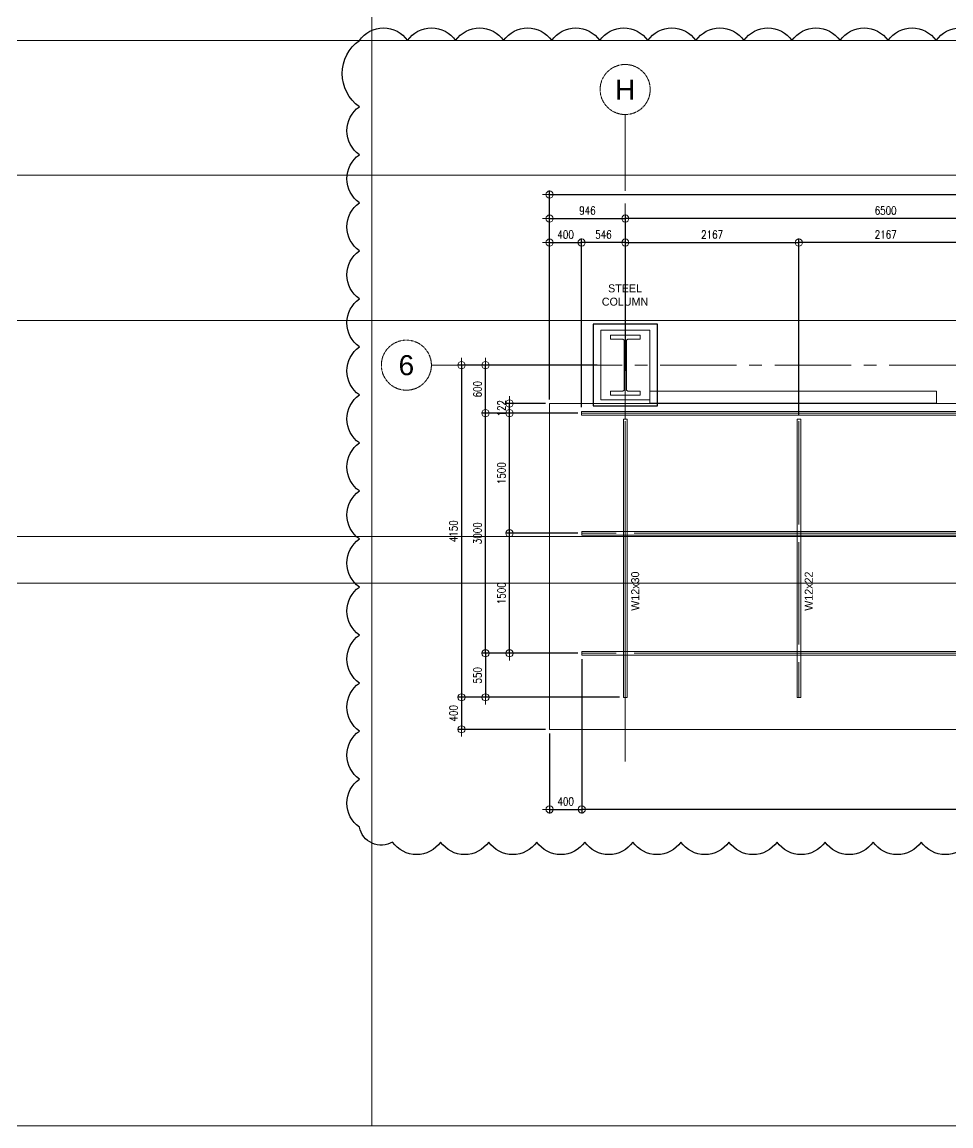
# Model space of a CAD drawing. Header units: millimetres. Extents: x 374056 to 882622, y 26363 to 140094.
# Drawn here: x 612688 to 624285, y 47677 to 61467 of the extents above; entities that cross this region are included whole.
import ezdxf
from ezdxf.enums import TextEntityAlignment as Align

# ---------------------------------------------------------------- set-up
doc = ezdxf.new("R2010")
doc.units = ezdxf.units.MM
doc.header["$MEASUREMENT"] = 0
doc.linetypes.add('CENTER', pattern=[50.8, 31.75, -6.35, 6.35, -6.35])
doc.linetypes.add('CENTER2', pattern=[28.575, 19.05, -3.175, 3.175, -3.175])
doc.layers.get('0').update_dxf_attribs({"lineweight": 9})
for name, color, linetype, lineweight in [('A_ARCHITECTURAL BACKGROUND', 251, 'Continuous', 5), ('A_WALL', 2, 'Continuous', 15), ('BASE PLATE', 5, 'Continuous', 18), ('COLUMN', 4, 'Continuous', 20), ('PEDESTAL CONCRETE', 20, 'Continuous', 25), ('REVCLOUD', 6, 'Continuous', 25), ('S-ANNO-DIMS', 252, 'Continuous', 5), ('S-BEAM', 5, 'Continuous', 9), ('S-GRID', 2, 'CENTER', 5), ('S_GRID LINES', 252, 'CENTER', 5)]:
    doc.layers.add(name, color=color, linetype=linetype, lineweight=lineweight)
doc.layers.add('S-DETL-GRID', color=62, linetype='Continuous', lineweight=9, plot=False)
doc.styles.add('MMTX$0$ESMX$0$X-OPTA1D', font='x-opta1d')
doc.styles.add('ROMANS', font='ROMANS.shx', dxfattribs={"width": 0.8, "height": 40})
doc.styles.add('SWISS', font='swissl.ttf')
doc.dimstyles.new('ESCA50', dxfattribs={"dimtxt": 100, "dimasz": 0.6, "dimexe": 50, "dimexo": 50, "dimgap": 50, "dimtad": 1, "dimdec": 0, "dimrnd": 1, "dimdsep": 46, "dimtxsty": 'ROMANS', "dimblk1": 'ESCADIM_ARW', "dimblk2": 'ESCADIM_ARW', "dimsah": 1, "dimcen": 50, "dimclrd": 256, "dimclre": 256, "dimclrt": 3, "dimadec": 0, "dimazin": 0, "dimtfac": 1, "dimtdec": 0, "dimtofl": 0, "dimtmove": 0, "dimatfit": 3, "dimldrblk": 'ESCADIM_ARW', "dimfxl": 0, "dimtolj": 1, "dimtzin": 0, "dimarcsym": 0})

# ---------------------------------------------------------------- blocks, each defined once
blk = doc.blocks.new('ESCADIM_ARW')
at = {"color": 7}
blk.add_line((-150, 0), (150, 0), dxfattribs=at)
blk.add_circle((0, 0), 75, dxfattribs=at)
blk = doc.blocks.new('*D154')
at = {"layer": 'Defpoints', "color": 0, "ltscale": 0.05, "transparency": 16777216}
for p in [(619674, 58712), (620220, 57712), (619674, 56604, 0)]:
    blk.add_point(p, dxfattribs=at)
at = {"layer": 'S-ANNO-DIMS', "lineweight": -2, "ltscale": 0.05, "transparency": 16777216}
for p, q in [((619674, 56654), (619674, 58762)), ((620220, 57762), (620220, 58762)), ((620219, 58712), (619675, 58712))]:
    blk.add_line(p, q, dxfattribs=at)
at = {"layer": 'S-ANNO-DIMS', "lineweight": -2, "ltscale": 0.05, "transparency": 16777216, "xscale": 0.6, "yscale": 0.6, "zscale": 0.6, "rotation": 180}
blk.add_blockref('ESCADIM_ARW', (619674, 58712), dxfattribs=at)
at = {"layer": 'S-ANNO-DIMS', "lineweight": -2, "ltscale": 0.05, "transparency": 16777216, "xscale": 0.6, "yscale": 0.6, "zscale": 0.6}
blk.add_blockref('ESCADIM_ARW', (620220, 58712), dxfattribs=at)
at = {"layer": 'S-ANNO-DIMS', "color": 3, "ltscale": 0.05, "transparency": 16777216, "insert": (619947, 58812), "char_height": 100, "attachment_point": 5, "style": 'ROMANS'}
blk.add_mtext('\\A1;546', dxfattribs=at)
blk = doc.blocks.new('*D155')
at = {"layer": 'Defpoints', "color": 0, "ltscale": 0.05, "transparency": 16777216}
for p in [(619674, 58712), (619274, 56702, 0), (619674, 56604, 0)]:
    blk.add_point(p, dxfattribs=at)
at = {"layer": 'S-ANNO-DIMS', "lineweight": -2, "ltscale": 0.05, "transparency": 16777216}
for p, q in [((619274, 56752), (619274, 58762)), ((619674, 56654), (619674, 58762)), ((619275, 58712), (619674, 58712))]:
    blk.add_line(p, q, dxfattribs=at)
at = {"layer": 'S-ANNO-DIMS', "lineweight": -2, "ltscale": 0.05, "transparency": 16777216, "xscale": 0.6, "yscale": 0.6, "zscale": 0.6, "rotation": 180}
blk.add_blockref('ESCADIM_ARW', (619274, 58712), dxfattribs=at)
at = {"layer": 'S-ANNO-DIMS', "lineweight": -2, "ltscale": 0.05, "transparency": 16777216, "xscale": 0.6, "yscale": 0.6, "zscale": 0.6}
blk.add_blockref('ESCADIM_ARW', (619674, 58712), dxfattribs=at)
at = {"layer": 'S-ANNO-DIMS', "color": 3, "ltscale": 0.05, "transparency": 16777216, "insert": (619474, 58812), "char_height": 100, "attachment_point": 5, "style": 'ROMANS'}
blk.add_mtext('\\A1;400', dxfattribs=at)
blk = doc.blocks.new('*D156')
at = {"layer": 'Defpoints', "color": 0, "ltscale": 0.05, "transparency": 16777216}
for p in [(620220, 59012), (620220, 57059, 0), (619274, 56702, 0)]:
    blk.add_point(p, dxfattribs=at)
at = {"layer": 'S-ANNO-DIMS', "lineweight": -2, "ltscale": 0.05, "transparency": 16777216}
for p, q in [((619274, 56752), (619274, 59062)), ((620220, 57109), (620220, 59062)), ((619275, 59012), (620219, 59012))]:
    blk.add_line(p, q, dxfattribs=at)
at = {"layer": 'S-ANNO-DIMS', "lineweight": -2, "ltscale": 0.05, "transparency": 16777216, "xscale": 0.6, "yscale": 0.6, "zscale": 0.6, "rotation": 180}
blk.add_blockref('ESCADIM_ARW', (619274, 59012), dxfattribs=at)
at = {"layer": 'S-ANNO-DIMS', "lineweight": -2, "ltscale": 0.05, "transparency": 16777216, "xscale": 0.6, "yscale": 0.6, "zscale": 0.6}
blk.add_blockref('ESCADIM_ARW', (620220, 59012), dxfattribs=at)
at = {"layer": 'S-ANNO-DIMS', "color": 3, "ltscale": 0.05, "transparency": 16777216, "insert": (619747, 59112), "char_height": 100, "attachment_point": 5, "style": 'ROMANS'}
blk.add_mtext('\\A1;946', dxfattribs=at)
blk = doc.blocks.new('*D157')
at = {"layer": 'Defpoints', "color": 0, "ltscale": 0.05, "transparency": 16777216}
for p in [(640749, 59312), (619274, 56702, 0), (640749, 56702, 0)]:
    blk.add_point(p, dxfattribs=at)
at = {"layer": 'S-ANNO-DIMS', "lineweight": -2, "ltscale": 0.05, "transparency": 16777216}
for p, q in [((619274, 56752), (619274, 59362)), ((619275, 59312), (640749, 59312)), ((640749, 56752), (640749, 59362))]:
    blk.add_line(p, q, dxfattribs=at)
at = {"layer": 'S-ANNO-DIMS', "lineweight": -2, "ltscale": 0.05, "transparency": 16777216, "xscale": 0.6, "yscale": 0.6, "zscale": 0.6, "rotation": 180}
blk.add_blockref('ESCADIM_ARW', (619274, 59312), dxfattribs=at)
at = {"layer": 'S-ANNO-DIMS', "lineweight": -2, "ltscale": 0.05, "transparency": 16777216, "xscale": 0.6, "yscale": 0.6, "zscale": 0.6}
blk.add_blockref('ESCADIM_ARW', (640749, 59312), dxfattribs=at)
at = {"layer": 'S-ANNO-DIMS', "color": 3, "ltscale": 0.05, "transparency": 16777216, "insert": (630012, 59412), "char_height": 100, "attachment_point": 5, "style": 'ROMANS'}
blk.add_mtext('\\A1;21475', dxfattribs=at)
blk = doc.blocks.new('*D158')
at = {"layer": 'Defpoints', "color": 0, "ltscale": 0.05, "transparency": 16777216}
for p in [(622386, 58712), (620220, 57557), (622386, 56506, 0)]:
    blk.add_point(p, dxfattribs=at)
at = {"layer": 'S-ANNO-DIMS', "lineweight": -2, "ltscale": 0.05, "transparency": 16777216}
for p, q in [((620220, 57607), (620220, 58762)), ((622386, 56556), (622386, 58762)), ((620220, 58712), (622386, 58712))]:
    blk.add_line(p, q, dxfattribs=at)
at = {"layer": 'S-ANNO-DIMS', "lineweight": -2, "ltscale": 0.05, "transparency": 16777216, "xscale": 0.6, "yscale": 0.6, "zscale": 0.6, "rotation": 180}
blk.add_blockref('ESCADIM_ARW', (620220, 58712), dxfattribs=at)
at = {"layer": 'S-ANNO-DIMS', "lineweight": -2, "ltscale": 0.05, "transparency": 16777216, "xscale": 0.6, "yscale": 0.6, "zscale": 0.6}
blk.add_blockref('ESCADIM_ARW', (622386, 58712), dxfattribs=at)
at = {"layer": 'S-ANNO-DIMS', "color": 3, "ltscale": 0.05, "transparency": 16777216, "insert": (621303, 58812), "char_height": 100, "attachment_point": 5, "style": 'ROMANS'}
blk.add_mtext('\\A1;2167', dxfattribs=at)
blk = doc.blocks.new('*D159')
at = {"layer": 'Defpoints', "color": 0, "ltscale": 0.05, "transparency": 16777216}
for p in [(622386, 58712), (622386, 56506, 0), (624553, 56506, 0)]:
    blk.add_point(p, dxfattribs=at)
at = {"layer": 'S-ANNO-DIMS', "lineweight": -2, "ltscale": 0.05, "transparency": 16777216}
for p, q in [((622386, 56556), (622386, 58762)), ((624553, 56556), (624553, 58762)), ((624553, 58712), (622387, 58712))]:
    blk.add_line(p, q, dxfattribs=at)
at = {"layer": 'S-ANNO-DIMS', "lineweight": -2, "ltscale": 0.05, "transparency": 16777216, "xscale": 0.6, "yscale": 0.6, "zscale": 0.6, "rotation": 180}
blk.add_blockref('ESCADIM_ARW', (622386, 58712), dxfattribs=at)
at = {"layer": 'S-ANNO-DIMS', "lineweight": -2, "ltscale": 0.05, "transparency": 16777216, "xscale": 0.6, "yscale": 0.6, "zscale": 0.6}
blk.add_blockref('ESCADIM_ARW', (624553, 58712), dxfattribs=at)
at = {"layer": 'S-ANNO-DIMS', "color": 3, "ltscale": 0.05, "transparency": 16777216, "insert": (623470, 58812), "char_height": 100, "attachment_point": 5, "style": 'ROMANS'}
blk.add_mtext('\\A1;2167', dxfattribs=at)
blk = doc.blocks.new('*D166')
at = {"layer": 'Defpoints', "color": 0, "ltscale": 0.05, "transparency": 16777216}
for p in [(620220, 59012), (620220, 57848, 0), (626720, 56506, 0)]:
    blk.add_point(p, dxfattribs=at)
at = {"layer": 'S-ANNO-DIMS', "lineweight": -2, "ltscale": 0.05, "transparency": 16777216}
for p, q in [((620220, 57898), (620220, 59062)), ((626720, 56556), (626720, 59062)), ((626719, 59012), (620220, 59012))]:
    blk.add_line(p, q, dxfattribs=at)
at = {"layer": 'S-ANNO-DIMS', "lineweight": -2, "ltscale": 0.05, "transparency": 16777216, "xscale": 0.6, "yscale": 0.6, "zscale": 0.6, "rotation": 180}
blk.add_blockref('ESCADIM_ARW', (620220, 59012), dxfattribs=at)
at = {"layer": 'S-ANNO-DIMS', "lineweight": -2, "ltscale": 0.05, "transparency": 16777216, "xscale": 0.6, "yscale": 0.6, "zscale": 0.6}
blk.add_blockref('ESCADIM_ARW', (626720, 59012), dxfattribs=at)
at = {"layer": 'S-ANNO-DIMS', "color": 3, "ltscale": 0.05, "transparency": 16777216, "insert": (623470, 59112), "char_height": 100, "attachment_point": 5, "style": 'ROMANS'}
blk.add_mtext('\\A1;6500', dxfattribs=at)
blk = doc.blocks.new('*D169')
at = {"layer": 'Defpoints', "color": 0, "ltscale": 0.05, "transparency": 16777216}
for p in [(618774, 55081), (619676, 55081, 0), (619676, 53581, 0)]:
    blk.add_point(p, dxfattribs=at)
at = {"layer": 'S-ANNO-DIMS', "lineweight": -2, "ltscale": 0.05, "transparency": 16777216}
for p, q in [((619626, 55081), (618724, 55081)), ((618774, 53581), (618774, 55080)), ((619626, 53581), (618724, 53581))]:
    blk.add_line(p, q, dxfattribs=at)
at = {"layer": 'S-ANNO-DIMS', "lineweight": -2, "ltscale": 0.05, "transparency": 16777216, "xscale": 0.6, "yscale": 0.6, "zscale": 0.6}
for p, rotation in [((618774, 55081), 90), ((618774, 53581), 270)]:
    blk.add_blockref('ESCADIM_ARW', p, dxfattribs=dict(at, rotation=rotation))
at = {"layer": 'S-ANNO-DIMS', "color": 3, "ltscale": 0.05, "transparency": 16777216, "insert": (618674, 54331), "char_height": 100, "attachment_point": 5, "rotation": 90, "style": 'ROMANS'}
blk.add_mtext('\\A1;1500', dxfattribs=at)
blk = doc.blocks.new('*D170')
at = {"layer": 'Defpoints', "color": 0, "ltscale": 0.05, "transparency": 16777216}
for p in [(618774, 56581), (619675, 56581, 0), (619676, 55081, 0)]:
    blk.add_point(p, dxfattribs=at)
at = {"layer": 'S-ANNO-DIMS', "lineweight": -2, "ltscale": 0.05, "transparency": 16777216}
for p, q in [((619625, 56581), (618724, 56581)), ((618774, 55081), (618774, 56580)), ((619626, 55081), (618724, 55081))]:
    blk.add_line(p, q, dxfattribs=at)
at = {"layer": 'S-ANNO-DIMS', "lineweight": -2, "ltscale": 0.05, "transparency": 16777216, "xscale": 0.6, "yscale": 0.6, "zscale": 0.6}
for p, rotation in [((618774, 56581), 90), ((618774, 55081), 270)]:
    blk.add_blockref('ESCADIM_ARW', p, dxfattribs=dict(at, rotation=rotation))
at = {"layer": 'S-ANNO-DIMS', "color": 3, "ltscale": 0.05, "transparency": 16777216, "insert": (618674, 55831), "char_height": 100, "attachment_point": 5, "rotation": 90, "style": 'ROMANS'}
blk.add_mtext('\\A1;1500', dxfattribs=at)
blk = doc.blocks.new('*D171')
at = {"layer": 'Defpoints', "color": 0, "ltscale": 0.05, "transparency": 16777216}
for p in [(619676, 53581, 0), (618474, 53031), (620197, 53031, 0)]:
    blk.add_point(p, dxfattribs=at)
at = {"layer": 'S-ANNO-DIMS', "lineweight": -2, "ltscale": 0.05, "transparency": 16777216}
for p, q in [((619626, 53581), (618424, 53581)), ((618474, 53580), (618474, 53031)), ((620147, 53031), (618424, 53031))]:
    blk.add_line(p, q, dxfattribs=at)
at = {"layer": 'S-ANNO-DIMS', "lineweight": -2, "ltscale": 0.05, "transparency": 16777216, "xscale": 0.6, "yscale": 0.6, "zscale": 0.6}
for p, rotation in [((618474, 53581), 90), ((618474, 53031), 270)]:
    blk.add_blockref('ESCADIM_ARW', p, dxfattribs=dict(at, rotation=rotation))
at = {"layer": 'S-ANNO-DIMS', "color": 3, "ltscale": 0.05, "transparency": 16777216, "insert": (618374, 53306), "char_height": 100, "attachment_point": 5, "rotation": 90, "style": 'ROMANS'}
blk.add_mtext('\\A1;550', dxfattribs=at)
blk = doc.blocks.new('*D172')
at = {"layer": 'Defpoints', "color": 0, "ltscale": 0.05, "transparency": 16777216}
for p in [(619916, 57181, 0), (618174, 53031), (620197, 53031, 0)]:
    blk.add_point(p, dxfattribs=at)
at = {"layer": 'S-ANNO-DIMS', "lineweight": -2, "ltscale": 0.05, "transparency": 16777216}
for p, q in [((619866, 57181), (618124, 57181)), ((618174, 57180), (618174, 53031)), ((620147, 53031), (618124, 53031))]:
    blk.add_line(p, q, dxfattribs=at)
at = {"layer": 'S-ANNO-DIMS', "lineweight": -2, "ltscale": 0.05, "transparency": 16777216, "xscale": 0.6, "yscale": 0.6, "zscale": 0.6}
for p, rotation in [((618174, 57181), 90), ((618174, 53031), 270)]:
    blk.add_blockref('ESCADIM_ARW', p, dxfattribs=dict(at, rotation=rotation))
at = {"layer": 'S-ANNO-DIMS', "color": 3, "ltscale": 0.05, "transparency": 16777216, "insert": (618074, 55106), "char_height": 100, "attachment_point": 5, "rotation": 90, "style": 'ROMANS'}
blk.add_mtext('\\A1;4150', dxfattribs=at)
blk = doc.blocks.new('*D173')
at = {"layer": 'Defpoints', "color": 0, "ltscale": 0.05, "transparency": 16777216}
for p in [(618474, 56581), (619675, 56581, 0), (619675, 53581, 0)]:
    blk.add_point(p, dxfattribs=at)
at = {"layer": 'S-ANNO-DIMS', "lineweight": -2, "ltscale": 0.05, "transparency": 16777216}
for p, q in [((619625, 56581), (618424, 56581)), ((618474, 53581), (618474, 56580)), ((619625, 53581), (618424, 53581))]:
    blk.add_line(p, q, dxfattribs=at)
at = {"layer": 'S-ANNO-DIMS', "lineweight": -2, "ltscale": 0.05, "transparency": 16777216, "xscale": 0.6, "yscale": 0.6, "zscale": 0.6}
for p, rotation in [((618474, 56581), 90), ((618474, 53581), 270)]:
    blk.add_blockref('ESCADIM_ARW', p, dxfattribs=dict(at, rotation=rotation))
at = {"layer": 'S-ANNO-DIMS', "color": 3, "ltscale": 0.05, "transparency": 16777216, "insert": (618374, 55081), "char_height": 100, "attachment_point": 5, "rotation": 90, "style": 'ROMANS'}
blk.add_mtext('\\A1;3000', dxfattribs=at)
blk = doc.blocks.new('*D174')
at = {"layer": 'Defpoints', "color": 0, "ltscale": 0.05, "transparency": 16777216}
for p in [(618774, 56702), (619275, 56702, 0), (619675, 56581, 0)]:
    blk.add_point(p, dxfattribs=at)
at = {"layer": 'S-ANNO-DIMS', "lineweight": -2, "ltscale": 0.05, "transparency": 16777216}
for p, q in [((619225, 56702), (618724, 56702)), ((618774, 56581), (618774, 56702)), ((619625, 56581), (618724, 56581))]:
    blk.add_line(p, q, dxfattribs=at)
at = {"layer": 'S-ANNO-DIMS', "lineweight": -2, "ltscale": 0.05, "transparency": 16777216, "xscale": 0.6, "yscale": 0.6, "zscale": 0.6}
for p, rotation in [((618774, 56702), 90), ((618774, 56581), 270)]:
    blk.add_blockref('ESCADIM_ARW', p, dxfattribs=dict(at, rotation=rotation))
at = {"layer": 'S-ANNO-DIMS', "color": 3, "ltscale": 0.05, "transparency": 16777216, "insert": (618674, 56642), "char_height": 100, "attachment_point": 5, "rotation": 90, "style": 'ROMANS'}
blk.add_mtext('\\A1;122', dxfattribs=at)
blk = doc.blocks.new('*D175')
at = {"layer": 'Defpoints', "color": 0, "ltscale": 0.05, "transparency": 16777216}
for p in [(620197, 53031, 0), (618174, 52631), (619275, 52631, 0)]:
    blk.add_point(p, dxfattribs=at)
at = {"layer": 'S-ANNO-DIMS', "lineweight": -2, "ltscale": 0.05, "transparency": 16777216}
for p, q in [((620147, 53031), (618124, 53031)), ((618174, 53030), (618174, 52631)), ((619225, 52631), (618124, 52631))]:
    blk.add_line(p, q, dxfattribs=at)
at = {"layer": 'S-ANNO-DIMS', "lineweight": -2, "ltscale": 0.05, "transparency": 16777216, "xscale": 0.6, "yscale": 0.6, "zscale": 0.6}
for p, rotation in [((618174, 53031), 90), ((618174, 52631), 270)]:
    blk.add_blockref('ESCADIM_ARW', p, dxfattribs=dict(at, rotation=rotation))
at = {"layer": 'S-ANNO-DIMS', "color": 3, "ltscale": 0.05, "transparency": 16777216, "insert": (618074, 52831), "char_height": 100, "attachment_point": 5, "rotation": 90, "style": 'ROMANS'}
blk.add_mtext('\\A1;400', dxfattribs=at)
blk = doc.blocks.new('*D178')
at = {"layer": 'Defpoints', "color": 0, "ltscale": 0.05, "transparency": 16777216}
for p in [(619675, 53558, 0), (640350, 53558, 0), (619675, 51631)]:
    blk.add_point(p, dxfattribs=at)
at = {"layer": 'S-ANNO-DIMS', "lineweight": -2, "ltscale": 0.05, "transparency": 16777216}
for p, q in [((619675, 53508), (619675, 51581)), ((640350, 53508), (640350, 51581)), ((640350, 51631), (619676, 51631))]:
    blk.add_line(p, q, dxfattribs=at)
at = {"layer": 'S-ANNO-DIMS', "lineweight": -2, "ltscale": 0.05, "transparency": 16777216, "xscale": 0.6, "yscale": 0.6, "zscale": 0.6, "rotation": 180}
blk.add_blockref('ESCADIM_ARW', (619675, 51631), dxfattribs=at)
at = {"layer": 'S-ANNO-DIMS', "lineweight": -2, "ltscale": 0.05, "transparency": 16777216, "xscale": 0.6, "yscale": 0.6, "zscale": 0.6}
blk.add_blockref('ESCADIM_ARW', (640350, 51631), dxfattribs=at)
at = {"layer": 'S-ANNO-DIMS', "color": 3, "ltscale": 0.05, "transparency": 16777216, "insert": (630013, 51731), "char_height": 100, "attachment_point": 5, "style": 'ROMANS'}
blk.add_mtext('\\A1;20675', dxfattribs=at)
blk = doc.blocks.new('*D179')
at = {"layer": 'Defpoints', "color": 0, "ltscale": 0.05, "transparency": 16777216}
for p in [(619675, 53558, 0), (619275, 52631, 0), (619675, 51631)]:
    blk.add_point(p, dxfattribs=at)
at = {"layer": 'S-ANNO-DIMS', "lineweight": -2, "ltscale": 0.05, "transparency": 16777216}
for p, q in [((619675, 53508), (619675, 51581)), ((619275, 52581), (619275, 51581)), ((619276, 51631), (619675, 51631))]:
    blk.add_line(p, q, dxfattribs=at)
at = {"layer": 'S-ANNO-DIMS', "lineweight": -2, "ltscale": 0.05, "transparency": 16777216, "xscale": 0.6, "yscale": 0.6, "zscale": 0.6, "rotation": 180}
blk.add_blockref('ESCADIM_ARW', (619275, 51631), dxfattribs=at)
at = {"layer": 'S-ANNO-DIMS', "lineweight": -2, "ltscale": 0.05, "transparency": 16777216, "xscale": 0.6, "yscale": 0.6, "zscale": 0.6}
blk.add_blockref('ESCADIM_ARW', (619675, 51631), dxfattribs=at)
at = {"layer": 'S-ANNO-DIMS', "color": 3, "ltscale": 0.05, "transparency": 16777216, "insert": (619475, 51731), "char_height": 100, "attachment_point": 5, "style": 'ROMANS'}
blk.add_mtext('\\A1;400', dxfattribs=at)
blk = doc.blocks.new('*D181')
at = {"layer": 'Defpoints', "color": 0, "ltscale": 0.05, "transparency": 16777216}
for p in [(618474, 57181), (619919, 57181, 0), (619674, 56581, 0)]:
    blk.add_point(p, dxfattribs=at)
at = {"layer": 'S-ANNO-DIMS', "lineweight": -2, "ltscale": 0.05, "transparency": 16777216}
for p, q in [((619869, 57181), (618424, 57181)), ((618474, 56581), (618474, 57180)), ((619624, 56581), (618424, 56581))]:
    blk.add_line(p, q, dxfattribs=at)
at = {"layer": 'S-ANNO-DIMS', "lineweight": -2, "ltscale": 0.05, "transparency": 16777216, "xscale": 0.6, "yscale": 0.6, "zscale": 0.6}
for p, rotation in [((618474, 57181), 90), ((618474, 56581), 270)]:
    blk.add_blockref('ESCADIM_ARW', p, dxfattribs=dict(at, rotation=rotation))
at = {"layer": 'S-ANNO-DIMS', "color": 3, "ltscale": 0.05, "transparency": 16777216, "insert": (618374, 56881), "char_height": 100, "attachment_point": 5, "rotation": 90, "style": 'ROMANS'}
blk.add_mtext('\\A1;600', dxfattribs=at)

msp = doc.modelspace()

# ---------------------------------------------------------------- linework, layer by layer
at = {"color": 2, "ltscale": 0.05}
msp.add_xline((870279.71972, 59555.60111), (1, 0), dxfattribs=at)
at = {"color": 1, "ltscale": 0.05}
for p in [(757317.52904, 57740.13058, -0.00003), (717018.16428, 55040.23398, 0)]:
    msp.add_xline(p, (1, 0), dxfattribs=at)
at = {"layer": 'A_ARCHITECTURAL BACKGROUND', "color": 1, "elevation": -0.00145}
msp.add_lwpolyline([(619275.13702, 56702.37251), (640750.26366, 56702.37251), (640750.26366, 52630.7407), (619275.13702, 52630.7407)], close=True, dxfattribs=at)
at = {"layer": 'A_ARCHITECTURAL BACKGROUND', "color": 8}
for points, elevation in [([(619674.13702, 56603.74314), (619674.13702, 56557.73826), (640350.26366, 56557.73826), (640350.26366, 56603.74314)], -0.00224), ([(620242.81084, 56505.71979), (620196.80596, 56505.71979), (620196.80596, 53030.7407), (620242.81084, 53030.7407)], -0.00207), ([(622409.47751, 56505.71979), (622363.47263, 56505.71979), (622363.47263, 53030.7407), (622409.47751, 53030.7407)], -0.00244), ([(619675.13702, 55103.74314), (619675.13702, 55057.73826), (640350.26366, 55057.73826), (640350.26366, 55103.74314)], -0.00196), ([(619675.13702, 53603.74314), (619675.13702, 53557.73826), (640350.26366, 53557.73826), (640350.26366, 53603.74314)], -0.00196)]:
    msp.add_lwpolyline(points, close=True, dxfattribs=dict(at, elevation=elevation))
at = {"layer": 'A_WALL', "elevation": -0.00146}
msp.add_lwpolyline([(620525.46006, 56854.57953), (624106.43917, 56854.57953), (624106.43917, 56704.57953), (620525.46006, 56704.57953)], close=True, dxfattribs=at)
at = {"layer": 'BASE PLATE', "ltscale": 0.05, "elevation": -0.00148}
msp.add_lwpolyline([(619914.83654, 57618.60353), (619914.83654, 56748.60353), (620524.83654, 56748.60353), (620524.83654, 57618.60353)], close=True, dxfattribs=at)
at = {"layer": 'COLUMN', "ltscale": 0.05, "elevation": -0.00148}
msp.add_lwpolyline([(620219.8084, 57556.7877), (620403.2599, 57556.7877), (620403.2599, 57503.7017), (620252.8919, 57503.7017, 0.4142135624), (620234.5404, 57485.3502), (620234.5404, 56876.1312, 0.4142135624), (620252.8919, 56857.7797), (620403.2599, 56857.7797), (620403.2599, 56804.6937), (620036.3569, 56804.6937), (620036.3569, 56857.7797), (620186.7249, 56857.7797, 0.4142135624), (620205.0764, 56876.1312), (620205.0764, 57485.3502, 0.4142135624), (620186.7249, 57503.7017), (620036.3569, 57503.7017), (620036.3569, 57556.7877), (620219.8084, 57556.7877)], format="xyb", dxfattribs=at)
at = {"layer": 'PEDESTAL CONCRETE', "ltscale": 0.05, "elevation": -0.00148}
msp.add_lwpolyline([(619819.83654, 57693.60353), (619819.83654, 56673.60353), (620619.83654, 56673.60353), (620619.83654, 57693.60353)], close=True, dxfattribs=at)
at = {"layer": 'REVCLOUD', "ltscale": 0.05, "elevation": 0}
msp.add_lwpolyline([(624514.06115, 51222.86685, -0.52056705), (623914.06115, 51222.86685, -0.52056705), (623314.06115, 51222.86685, -0.52056705), (622714.06115, 51222.86685, -0.52056705), (622114.06115, 51222.86685, -0.52056705), (621514.06115, 51222.86685, -0.52056705), (620914.06115, 51222.86685, -0.52056705), (620314.06115, 51222.86685, -0.52056705), (619714.06115, 51222.86685, -0.52056705), (619114.06115, 51222.86685, -0.52056705), (618514.06115, 51222.86685, -0.52056705), (617914.06115, 51222.86685, -0.52056705), (617314.06115, 51222.86685, -0.52056705), (616900.2193, 51409.02501, -0.52056705), (616900.2193, 52009.02501, -0.52056705), (616900.2193, 52609.02501, -0.52056705), (616900.2193, 53209.02501, -0.52056705), (616900.2193, 53809.02501, -0.52056705), (616900.2193, 54409.02501, -0.52056705), (616900.2193, 55009.02501, -0.52056705), (616900.2193, 55609.02501, -0.52056705), (616900.2193, 56209.02501, -0.52056705), (616900.2193, 56809.02501, -0.52056705), (616900.2193, 57409.02501, -0.52056705), (616900.2193, 58009.02501, -0.52056705), (616900.2193, 58609.02501, -0.52056705), (616900.2193, 59209.02501, -0.52056705), (616900.2193, 59809.02501, -0.52056705), (616900.2193, 60409.02501, -0.52056705), (616900.2193, 61236.7087, -0.52056705), (617500.2193, 61236.7087, -0.52056705), (618100.2193, 61236.7087, -0.52056705), (618700.2193, 61236.7087, -0.52056705), (619300.2193, 61236.7087, -0.52056705), (619900.2193, 61236.7087, -0.52056705), (620500.2193, 61236.7087, -0.52056705), (621100.2193, 61236.7087, -0.52056705), (621700.2193, 61236.7087, -0.52056705), (622300.2193, 61236.7087, -0.52056705), (622900.2193, 61236.7087, -0.52056705), (623500.2193, 61236.7087, -0.52056705), (624100.2193, 61236.7087, -0.52056705), (624700.2193, 61236.7087, -0.52056705)], format="xyb", dxfattribs=at)
at = {"layer": 'S-BEAM'}
for p, q in [((619674.13702, 56580.7407, -0.00144), (640350.26366, 56580.7407, -0.00144)), ((620219.8084, 53030.7407, -0.0028), (620219.8084, 56480.7407, -0.00178)), ((622386.47507, 55191.50922, -0.00294), (622386.47507, 56480.7407, -0.00268)), ((619675.13702, 55080.7407, -0.00142), (620107.03988, 55080.7407, -0.00194)), ((620328.57692, 55080.7407, -0.00203), (629853.77934, 55080.7407, -0.00194)), ((622386.47507, 53691.50922, -0.00294), (622386.47507, 54969.97218, -0.00294)), ((619675.13702, 53580.7407, -0.00142), (620107.03988, 53580.7407, -0.00194)), ((620328.57692, 53580.7407, -0.00203), (629853.77934, 53580.7407, -0.00194)), ((622386.47507, 53030.7407, -0.0037), (622386.47507, 53469.97218, -0.00294))]:
    msp.add_line(p, q, dxfattribs=at)
at = {"layer": 'S-DETL-GRID'}
for p, q in [((617056.38805, 81576.70867, 0), (617056.38805, 47676.70872, 0)), ((641356.38805, 61236.7087, 0), (592756.38805, 61236.7087, 0)), ((641356.38805, 54456.70871, 0), (592756.38805, 54456.70871, 0))]:
    msp.add_line(p, q, dxfattribs=at)
at = {"layer": 'S-DETL-GRID', "color": 252, "elevation": 0}
msp.add_lwpolyline([(592756.38805, 81576.70867), (641356.38805, 81576.70867), (641356.38805, 47676.70872), (592756.38805, 47676.70872)], close=True, dxfattribs=at)
at = {"layer": 'S-GRID'}
for centre in [(620217.8084, 60624.2087, 0), (617486.1754, 57180.40307, -0.00144)]:
    msp.add_circle(centre, 312.5, dxfattribs=at)
at = {"layer": 'S_GRID LINES', "linetype": 'CENTER2', "ltscale": 50}
for p, q in [((620219.8084, 60311.7087, -0.00144), (620219.8084, 52230.7407, -0.00345)), ((617798.67522, 57180.7407, -0.00144), (641161.1752, 57180.7407, -0.00144))]:
    msp.add_line(p, q, dxfattribs=at)

# ---------------------------------------------------------------- texts
at = {"layer": 'A_ARCHITECTURAL BACKGROUND', "color": 2, "insert": (620216.18836, 57922.2629, -0.00141), "char_height": 100, "width": 4583.8282621, "attachment_point": 8, "style": 'MMTX$0$ESMX$0$X-OPTA1D'}
msp.add_mtext('STEEL\\PCOLUMN', dxfattribs=at)
at = {"layer": 'A_ARCHITECTURAL BACKGROUND', "color": 2, "char_height": 100, "width": 4583.8282621, "attachment_point": 2, "rotation": 90, "style": 'MMTX$0$ESMX$0$X-OPTA1D'}
for s, insert in [('W12x30', (620292.81084, 54357.37251, -0.00187)), ('W12x22', (622459.47751, 54357.37251, -0.00224))]:
    msp.add_mtext(s, dxfattribs=dict(at, insert=insert))
at = {"layer": 'S-GRID', "style": 'SWISS'}
for s, p in [('H', (620217.8084, 60624.2087, 0)), ('6', (617486.1754, 57180.40307, -0.00144))]:
    msp.add_text(s, height=250, dxfattribs=at).set_placement(p, align=Align.MIDDLE_CENTER)

# ---------------------------------------------------------------- dimensions: what is measured, and where the dimension line sits
at = {"layer": 'S-ANNO-DIMS', "ltscale": 0.05}
for base, p1, p2, picture, middle in [((640749.26366, 59311.7087, -0.00148), (619274.13702, 56702.37251, -0.00224), (640749.26366, 56701.90034, -0.00147), '*D157', (630011.70034, 59411.7087, -0.00148)), ((620219.8084, 59011.7087, -0.00148), (619274.13702, 56702.37251, -0.00224), (620219.8084, 57058.83439, -0.00196), '*D156', (619746.97271, 59111.7087, -0.00148)), ((619674.13702, 58711.7087, -0.00148), (619274.13702, 56702.37251, -0.00224), (619674.13702, 56603.74314, -0.00196), '*D155', (619474.13702, 58811.7087, -0.00148)), ((622386.47507, 58711.7087, -0.00148), (620219.8084, 57556.7877, -0.00148), (622386.47507, 56505.71979, -0.00244), '*D158', (621303.14173, 58811.7087, -0.00148))]:
    dim = msp.add_linear_dim(base=base, p1=p1, p2=p2, dimstyle='ESCA50', dxfattribs=at)
    dim.commit()
    dim.dimension.update_dxf_attribs({"geometry": picture, "text_midpoint": middle})
for base, p1, p2, angle, picture, middle in [((620219.8084, 59011.7087, -0.00148), (626719.8084, 56505.71979, -0.00172), (620219.8084, 57847.95375, -0.00143), 180, '*D166', (623469.8084, 59111.7087, -0.00148)), ((619674.13702, 58711.7087, -0.00148), (620219.8084, 57711.7087, -0.00148), (619674.13702, 56603.74314, -0.00196), 180, '*D154', (619946.97271, 58811.7087, -0.00148)), ((622386.47507, 58711.7087, -0.00148), (624553.14173, 56505.71979, -0.00208), (622386.47507, 56505.71979, -0.00244), 180, '*D159', (623469.8084, 58811.7087, -0.00148)), ((618174.13702, 53030.7407, -0.00147), (619915.50056, 57180.7407, -0.00144), (620196.80596, 53030.7407, -0.00207), 90, '*D172', (618074.13702, 55105.7407, -0.00147)), ((618474.13702, 57180.7407, -0.00147), (619674.13702, 56580.7407, -0.00224), (619918.82623, 57180.7407, -0.00144), 270, '*D181', (618374.13702, 56880.7407, -0.00147)), ((618474.13702, 56580.7407, -0.00147), (619675.13702, 53580.7407, -0.00196), (619675.13702, 56580.7407, -0.00144), 90, '*D173', (618374.13702, 55080.7407, -0.00147)), ((618774.13702, 56580.7407, -0.00147), (619676.13702, 55080.7407, -0.0022), (619675.13702, 56580.7407, -0.00144), 90, '*D170', (618674.13702, 55830.7407, -0.00147)), ((618774.13702, 55080.7407, -0.00197), (619676.13702, 53580.7407, -0.0022), (619676.13702, 55080.7407, -0.0022), 90, '*D169', (618674.13702, 54330.7407, -0.00197)), ((618474.13702, 53030.7407, -0.00144), (619676.13702, 53580.7407, -0.0022), (620196.80596, 53030.7407, -0.0028), 90, '*D171', (618374.13702, 53305.7407, -0.00144)), ((619675.13702, 51630.7407, -0.00144), (640350.26366, 53557.73826, -0.00194), (619675.13702, 53557.73826, -0.00194), 180, '*D178', (630012.70034, 51730.7407, -0.00144)), ((618174.13702, 52630.7407, -0.0022), (620196.80596, 53030.7407, -0.00282), (619275.13702, 52630.7407, -0.00218), 270, '*D175', (618074.13702, 52830.7407, -0.0022))]:
    dim = msp.add_linear_dim(base=base, p1=p1, p2=p2, angle=angle, dimstyle='ESCA50', dxfattribs=at)
    dim.commit()
    dim.dimension.update_dxf_attribs({"geometry": picture, "text_midpoint": middle})
dim = msp.add_linear_dim(base=(618774.13702, 56702.37251, -0.00147), p1=(619675.13702, 56580.7407, -0.00144), p2=(619275.13702, 56702.37251, -0.00224), angle=90, dimstyle='ESCA50', dxfattribs=at)
dim.commit()
dim.dimension.update_dxf_attribs({"geometry": '*D174', "text_midpoint": (618774.13702, 56641.55661, -0.00147), "dimtype": 160})
dim = msp.add_linear_dim(base=(619675.13702, 51630.7407, -0.00144), p1=(619275.13702, 52630.7407, -0.00218), p2=(619675.13702, 53557.73826, -0.00194), dimstyle='ESCA50', dxfattribs=at)
dim.commit()
dim.dimension.update_dxf_attribs({"geometry": '*D179', "text_midpoint": (619475.13702, 51630.7407, -0.00144), "dimtype": 160})

doc.saveas('drawing.dxf')
